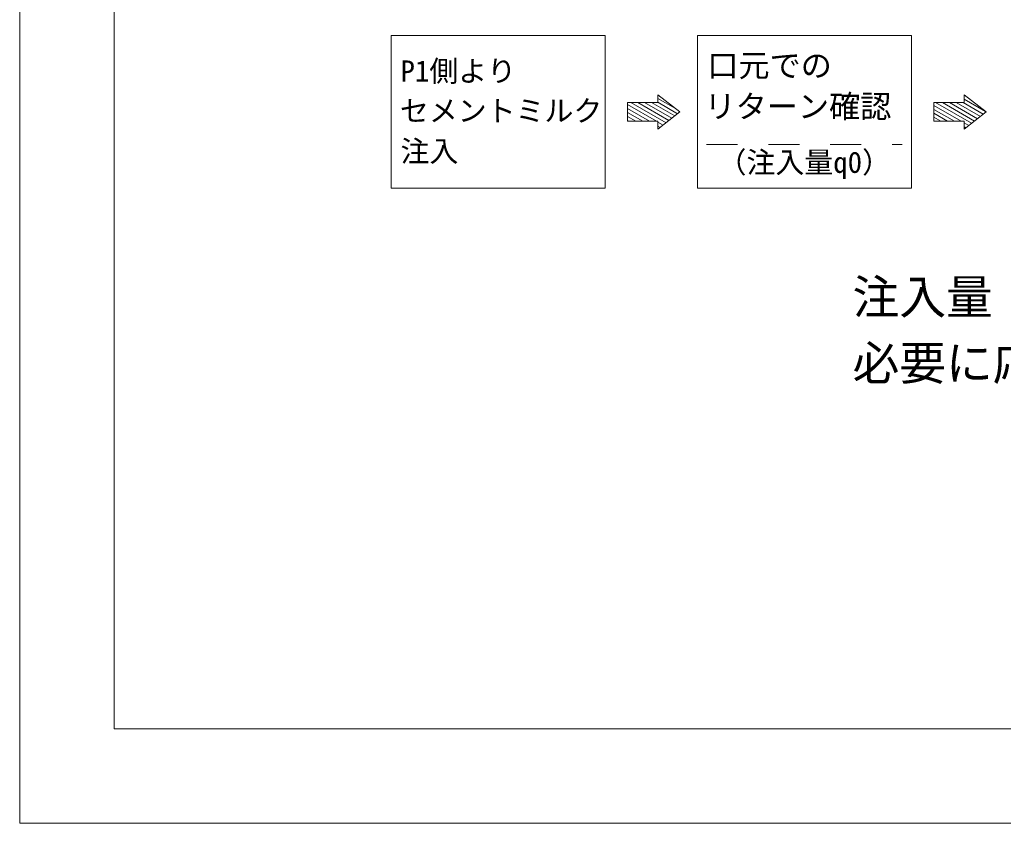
# Model space of a CAD drawing. Units: millimetres on the paper. Extents: x 35 to 806, y 25 to 569.
# Drawn here: x 35 to 225.9, y 24.8 to 180.6 of the extents above; entities that cross this region are included whole.
import ezdxf
from ezdxf.enums import TextEntityAlignment as Align

# ---------------------------------------------------------------- set-up
doc = ezdxf.new("R2010")
doc.units = ezdxf.units.MM
doc.linetypes.add('DASHED_SPACED', pattern=[12, 6, -6])
for name, color, linetype, lineweight in [('1外形線', 7, 'Continuous', 13), ('3隠れ線', 2, 'DASHED_SPACED', 13), ('6寸法線', 2, 'Continuous', 13), ('7 枠・タイトル', 7, 'Continuous', 13), ('DEFPOINTS_2', 7, 'Continuous', 13)]:
    doc.layers.add(name, color=color, linetype=linetype, lineweight=lineweight)
doc.styles.add('ＭＳ ゴシック', font='')
doc.styles.get('ＭＳ ゴシック').set_extended_font_data('MS Gothic')

msp = doc.modelspace()

# ---------------------------------------------------------------- hatches: boundary and pattern name
at = {"layer": '7 枠・タイトル'}
h = msp.add_hatch(dxfattribs=at)
h.set_pattern_fill('USER', color=2, style=0, pattern_type=2)
h.set_pattern_definition([(330, (153.301, 160.914), (0.33333, 0.57735), [])])
h.paths.add_polyline_path([(158.916, 159.395), (163.169, 162.736), (158.916, 166.078), (158.916, 164.559), (153.006, 164.559), (153.006, 160.914), (158.916, 160.914)])
h = msp.add_hatch(dxfattribs=at)
h.set_pattern_fill('USER', color=2, style=0, pattern_type=2)
h.set_pattern_definition([(330, (212.45, 160.914), (0.33333, 0.57735), [])])
h.paths.add_polyline_path([(218.339, 159.395), (222.591, 162.736), (218.339, 166.078), (218.339, 164.559), (212.428, 164.559), (212.428, 160.914), (218.339, 160.914)])

# ---------------------------------------------------------------- linework, layer by layer
at = {"layer": '3隠れ線'}
msp.add_line((168.355, 156.449), (206.321, 156.449), dxfattribs=at)
at = {"layer": '6寸法線'}
for p, q in [((158.916, 166.078), (158.916, 164.559)), ((158.916, 166.078), (163.169, 162.736)), ((218.339, 166.078), (222.591, 162.736)), ((218.339, 166.078), (218.339, 164.559)), ((153.006, 164.559), (153.006, 160.914)), ((158.916, 164.559), (153.006, 164.559)), ((218.339, 164.559), (212.428, 164.559)), ((212.428, 164.559), (212.428, 160.914)), ((163.169, 162.736), (158.916, 159.395)), ((222.591, 162.736), (218.339, 159.395)), ((158.916, 160.914), (153.006, 160.914)), ((158.916, 160.914), (158.916, 159.395)), ((218.339, 160.914), (212.428, 160.914)), ((218.339, 160.914), (218.339, 159.395))]:
    msp.add_line(p, q, dxfattribs=at)
for points in [[(107.145, 177.551), (148.685, 177.551), (148.685, 147.922), (107.145, 147.922)], [(166.568, 177.551), (208.108, 177.551), (208.108, 147.922), (166.568, 147.922)]]:
    msp.add_lwpolyline(points, close=True, dxfattribs=at)
at = {"layer": '7 枠・タイトル'}
for p, q in [((53.375, 550.917), (53.375, 43.083)), ((53.375, 43.083), (787.625, 43.083))]:
    msp.add_line(p, q, dxfattribs=at)
at = {"layer": '7 枠・タイトル', "color": 2}
for points in [[(158.916, 159.395), (163.169, 162.736), (158.916, 166.078), (158.916, 164.559), (153.006, 164.559), (153.006, 160.914), (158.916, 160.914)], [(218.339, 159.395), (222.591, 162.736), (218.339, 166.078), (218.339, 164.559), (212.428, 164.559), (212.428, 160.914), (218.339, 160.914)]]:
    msp.add_lwpolyline(points, close=True, dxfattribs=at)
at = {"layer": 'DEFPOINTS_2'}
for p, q in [((35.042, 569.25), (35.042, 24.75)), ((35.042, 24.75), (805.958, 24.75))]:
    msp.add_line(p, q, dxfattribs=at)

# ---------------------------------------------------------------- texts
at = {"layer": '1外形線', "style": 'ＭＳ ゴシック'}
msp.add_text('（注入量q0）', height=4.114, dxfattribs=at).set_placement((187.308, 149.678), align=Align.BOTTOM_CENTER)
at = {"layer": '6寸法線', "color": 7, "style": 'ＭＳ ゴシック'}
for s, height, p in [('口元での', 4.431, (168.484, 168.206)), ('P1側より', 4.114, (108.946, 167.384)), ('リターン確認', 4.431, (167.948, 160.265)), ('セメントミルク', 4.114, (108.831, 159.676)), ('注入', 4.114, (108.946, 151.831)), ('注入量（q0+q1+q2）は割増率3.2程度とし、', 6.646, (196.679, 121.534)), ('必要に応じて、協議の上で調整する。', 6.646, (196.679, 108.719))]:
    msp.add_text(s, height=height, dxfattribs=at).set_placement(p, align=Align.BOTTOM_LEFT)

doc.saveas('drawing.dxf')
